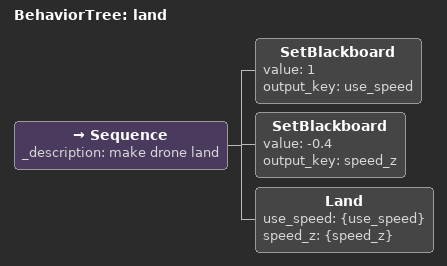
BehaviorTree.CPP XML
<?xml version="1.0" encoding="UTF-8"?>
<root BTCPP_format="4">

  <BehaviorTree ID="land">
    <Sequence _description="make drone land">
      <!-- 定义变量 -->
      <SetBlackboard value="1" output_key="use_speed"/>
      <SetBlackboard value="-0.4" output_key="speed_z"/>
      <!-- 调用 Takeoff 节点 -->
      <Land use_speed="{use_speed}" speed_z="{speed_z}"/>
    </Sequence>

  </BehaviorTree>

  <!-- 定义节点模型 -->
</root>
